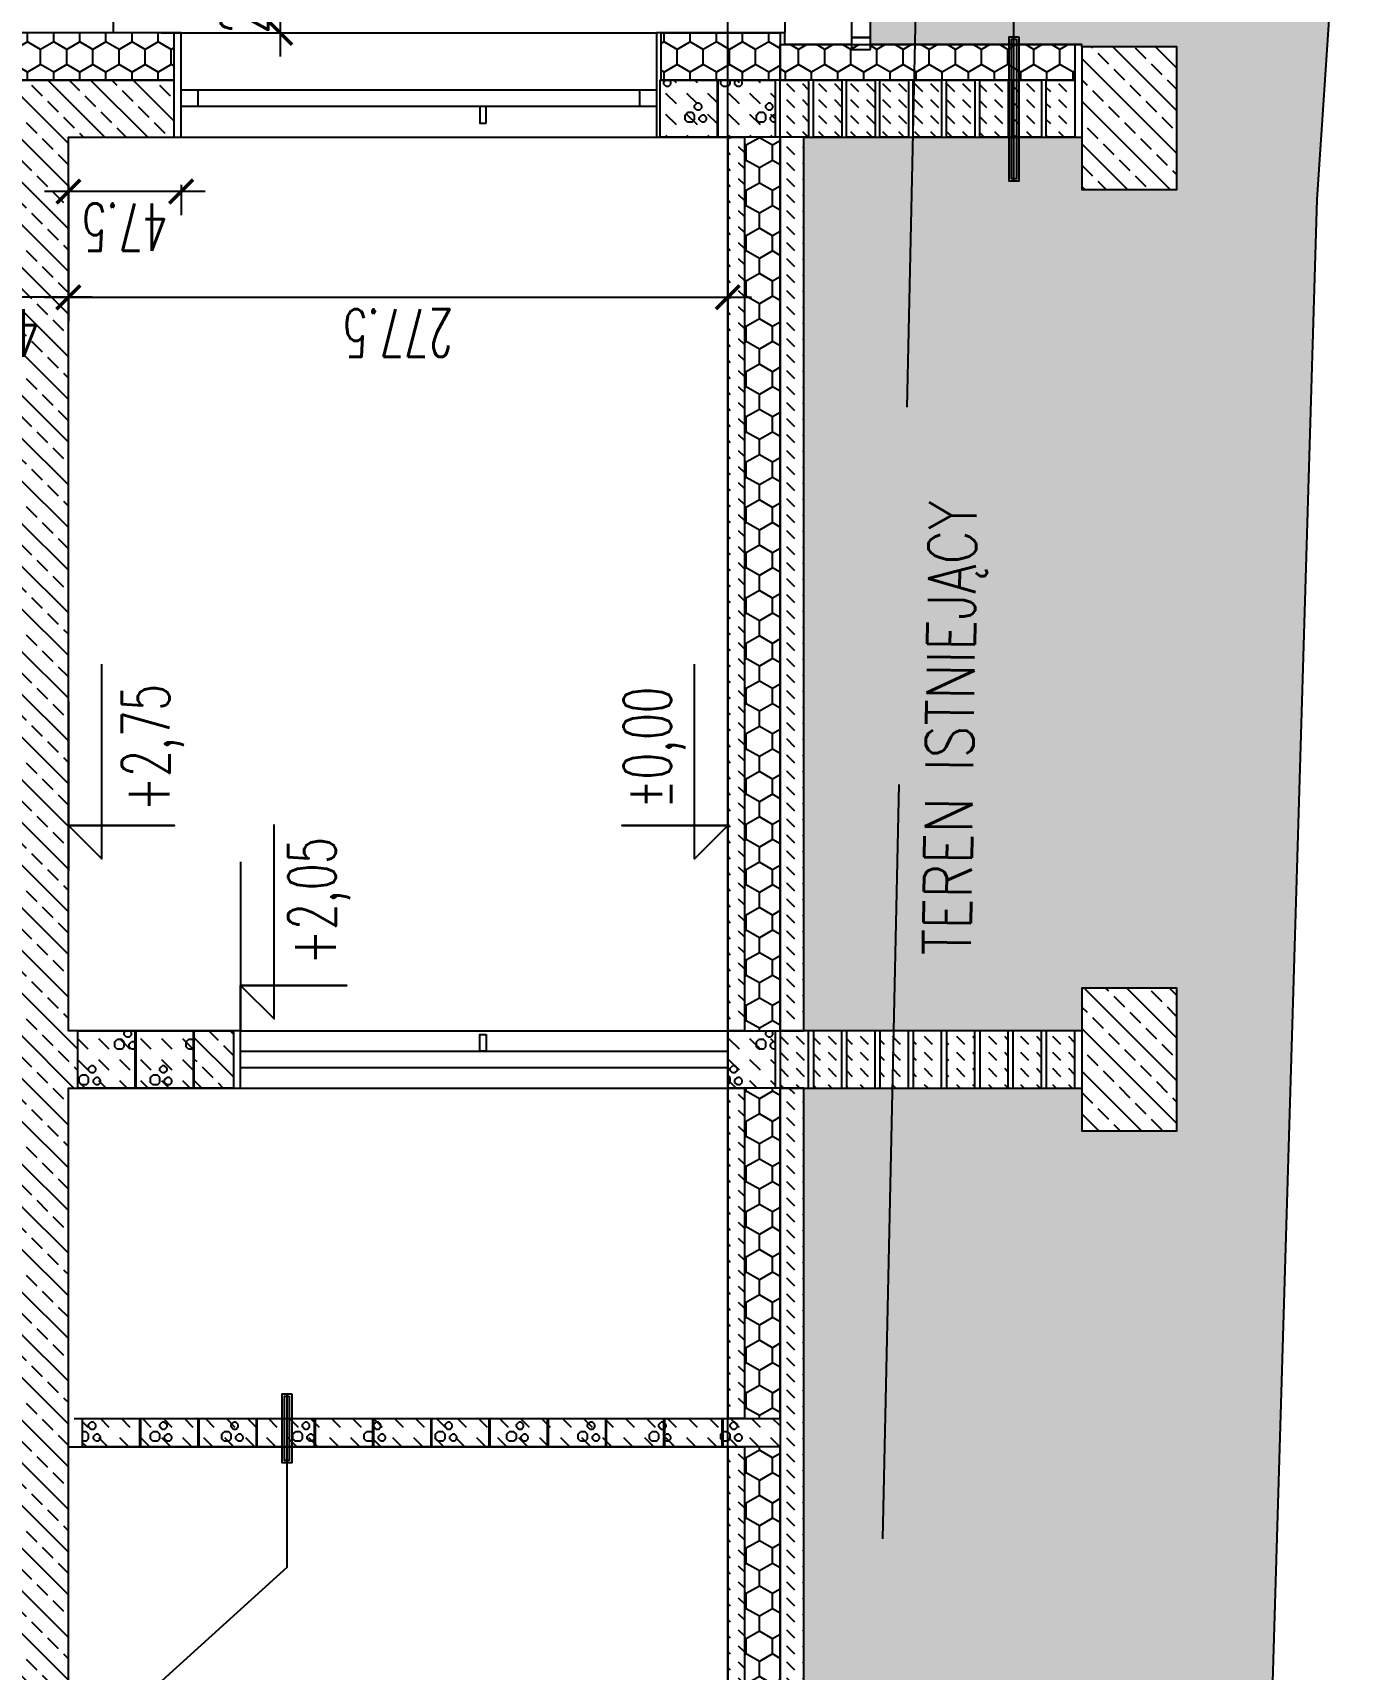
# Model space of a CAD drawing. Header units: millimetres. Extents: x -24587 to 37983, y -70862 to 338.
# Drawn here: x 13142 to 13693, y -60576 to -59887 of the extents above; entities that cross this region are included whole.
import ezdxf
from ezdxf.enums import TextEntityAlignment as Align

# ---------------------------------------------------------------- set-up
doc = ezdxf.new("R2010")
doc.units = ezdxf.units.MM
doc.header["$LTSCALE"] = 50
doc.linetypes.add('DASHED2', pattern=[9.525, 6.35, -3.175])
doc.layers.get('Defpoints').update_dxf_attribs({"color": 251})
doc.layers.add('__NIEDRUK__', color=54, linetype='Continuous', plot=False)
for name, color, linetype in [('A-DRZWI_OKNA', 13, 'Continuous'), ('K-CIENKIE', 8, 'Continuous'), ('K-HATCH', 8, 'Continuous'), ('K-HATCH243', 243, 'Continuous'), ('K-LINIA', 254, 'Continuous'), ('K-SCIANY', 2, 'Continuous'), ('K-TEXT 2.4mm', 71, 'Continuous'), ('K-TEXT 2mm', 254, 'Continuous'), ('K-WYMIARY', 1, 'Continuous')]:
    doc.layers.add(name, color=color, linetype=linetype)
doc.styles.add('text 2mm', font='romans.shx', dxfattribs={"width": 0.65})
doc.styles.add('WYM1', font='romanszb.shx', dxfattribs={"width": 0.6})
doc.dimstyles.new('CM100', dxfattribs={"dimscale": 5, "dimtxt": 2, "dimasz": 1, "dimexe": 1, "dimexo": 2, "dimgap": 0.5, "dimtad": 1, "dimrnd": 0.5, "dimdsep": 46, "dimtxsty": 'WYM1', "dimblk": 'OBLIQUE', "dimcen": 0, "dimdle": 1, "dimclrd": 253, "dimclre": 251, "dimclrt": 30, "dimadec": 0, "dimazin": 0, "dimtfac": 1, "dimtix": 1, "dimtmove": 0, "dimatfit": 0, "dimfxl": 1, "dimtfillclr": 256, "dimtolj": 1, "dimarcsym": 0})
pattern_1 = [(135, (315.0566, -7e-12), (-6.7351921, -3e-15), [4.7625, -4.7625])]
pattern_2 = [(90, (-4e-14, 1), (-30, 30), [1, -29]), (90, (-3, 1), (-30, 30), [1, -29]), (90, (-2, 6), (-30, 30), [1, -29]), (90, (-5, 6), (-30, 30), [1, -29]), (90, (-15, 16), (-30, 30), [1, -29]), (90, (-18, 16), (-30, 30), [1, -29]), (90, (-17, 21), (-30, 30), [1, -29]), (90, (-20, 21), (-30, 30), [1, -29]), (90, (-5, 1), (-30, 30), [2, -28]), (90, (-9, 1), (-30, 30), [2, -28]), (90, (-20, 16), (-30, 30), [2, -28]), (90, (-24, 16), (-30, 30), [2, -28]), (180, (-1, -4e-14), (-30, -30), [1, -29]), (180, (-1, 3), (-30, -30), [1, -29]), (180, (-3, 5), (-30, -30), [1, -29]), (180, (-3, 8), (-30, -30), [1, -29]), (180, (-16, 15), (-30, -30), [1, -29]), (180, (-16, 18), (-30, -30), [1, -29]), (180, (-18, 20), (-30, -30), [1, -29]), (180, (-18, 23), (-30, -30), [1, -29]), (180, (-6, -3e-13), (-30, -30), [2, -28]), (180, (-6, 4), (-30, -30), [2, -28]), (180, (-21, 15), (-30, -30), [2, -28]), (180, (-21, 19), (-30, -30), [2, -28]), (135, (-2, -8e-14), (-45, 15), [1.414214, -41.012193]), (135, (-8e-14, 2), (-45, 15), [1.414214, -41.012193]), (135, (-4, 5), (-45, 15), [1.414214, -41.012193]), (135, (-2, 7), (-45, 15), [1.414214, -41.012193]), (135, (-17, 15), (-45, 15), [1.414214, -41.012193]), (135, (-15, 17), (-45, 15), [1.414214, -41.012193]), (135, (-19, 20), (-45, 15), [1.414214, -41.012193]), (135, (-17, 22), (-45, 15), [1.414214, -41.012193]), (135, (-8, -3e-13), (-45, 15), [1.414214, -41.012193]), (135, (-5, 3), (-45, 15), [1.414214, -41.012193]), (135, (-23, 15), (-45, 15), [1.414214, -41.012193]), (135, (-20, 18), (-45, 15), [1.414214, -41.012193]), (45, (-1, -4e-14), (-3e-12, 60), [1.414214, -19.79899]), (45, (-3, 2), (-3e-12, 60), [1.414214, -19.79899]), (45, (-3, 5), (-3e-12, 60), [1.414214, -19.79899]), (45, (-5, 7), (-3e-12, 60), [1.414214, -19.79899]), (45, (-16, 15), (-3e-12, 60), [1.414214, -19.79899]), (45, (-18, 17), (-3e-12, 60), [1.414214, -19.79899]), (45, (-18, 20), (-3e-12, 60), [1.414214, -19.79899]), (45, (-20, 22), (-3e-12, 60), [1.414214, -19.79899]), (45, (-6, -3e-13), (-3e-12, 60), [1.414214, -19.79899]), (45, (-9, 3), (-3e-12, 60), [1.414214, -19.79899]), (45, (-21, 15), (-3e-12, 60), [1.414214, -19.79899]), (45, (-24, 18), (-3e-12, 60), [1.414214, -19.79899]), (135, (-5, 10), (-8.83883476, -4e-13), [6.25, -6.25])]

# ---------------------------------------------------------------- blocks, each defined once
blk = doc.blocks.new('_ArchTick')
at = {"color": 0, "linetype": 'ByBlock', "const_width": 0.15}
blk.add_lwpolyline([(-0.5, -0.5), (0.5, 0.5)], dxfattribs=at)
blk = doc.blocks.new('*D136')
at = {"layer": 'Defpoints', "color": 0, "transparency": 16777216}
for p in [(13156.51, -59931.35), (13434.01, -59931.35), (13434.01, -59998.67)]:
    blk.add_point(p, dxfattribs=at)
at = {"layer": 'K-WYMIARY', "color": 251, "lineweight": -2, "transparency": 16777216}
for p, q in [((13156.51, -59951.35), (13156.51, -60008.67)), ((13434.01, -59951.35), (13434.01, -60008.67))]:
    blk.add_line(p, q, dxfattribs=at)
at = {"layer": 'K-WYMIARY', "color": 253, "lineweight": -2, "transparency": 16777216}
blk.add_line((13146.51, -59998.67), (13444.01, -59998.67), dxfattribs=at)
at = {"layer": 'K-WYMIARY', "color": 253, "lineweight": -2, "transparency": 16777216, "xscale": 10, "yscale": 10, "zscale": 10, "rotation": 180}
blk.add_blockref('_ArchTick', (13156.51, -59998.67), dxfattribs=at)
at = {"layer": 'K-WYMIARY', "color": 253, "lineweight": -2, "transparency": 16777216, "xscale": 10, "yscale": 10, "zscale": 10}
blk.add_blockref('_ArchTick', (13434.01, -59998.67), dxfattribs=at)
at = {"layer": 'K-WYMIARY', "color": 30, "transparency": 16777216, "insert": (13295.26, -60013.67), "char_height": 20, "attachment_point": 5, "rotation": 180, "style": 'WYM1'}
blk.add_mtext('\\A1;277.5', dxfattribs=at)
blk = doc.blocks.new('*D137')
at = {"layer": 'Defpoints', "color": 0, "transparency": 16777216}
for p in [(13111.51, -59931.35), (13156.51, -59931.35), (13111.51, -59998.67)]:
    blk.add_point(p, dxfattribs=at)
at = {"layer": 'K-WYMIARY', "color": 251, "lineweight": -2, "transparency": 16777216}
for p, q in [((13111.51, -59951.35), (13111.51, -60008.67)), ((13156.51, -59951.35), (13156.51, -60008.67))]:
    blk.add_line(p, q, dxfattribs=at)
at = {"layer": 'K-WYMIARY', "color": 253, "lineweight": -2, "transparency": 16777216}
blk.add_line((13166.51, -59998.67), (13101.51, -59998.67), dxfattribs=at)
at = {"layer": 'K-WYMIARY', "color": 253, "lineweight": -2, "transparency": 16777216, "xscale": 10, "yscale": 10, "zscale": 10, "rotation": 180}
blk.add_blockref('_ArchTick', (13111.51, -59998.67), dxfattribs=at)
at = {"layer": 'K-WYMIARY', "color": 253, "lineweight": -2, "transparency": 16777216, "xscale": 10, "yscale": 10, "zscale": 10}
blk.add_blockref('_ArchTick', (13156.51, -59998.67), dxfattribs=at)
at = {"layer": 'K-WYMIARY', "color": 30, "transparency": 16777216, "insert": (13134.01, -60013.67), "char_height": 20, "attachment_point": 5, "rotation": 180, "style": 'WYM1'}
blk.add_mtext('\\A1;45', dxfattribs=at)
blk = doc.blocks.new('*D144')
at = {"layer": 'Defpoints', "color": 0, "transparency": 16777216}
for p in [(12745.79, -60392.35), (13486.01, -60959.35), (12745.79, -61387.52)]:
    blk.add_point(p, dxfattribs=at)
at = {"layer": 'K-WYMIARY', "color": 251, "lineweight": -2, "transparency": 16777216}
for p, q in [((12745.79, -60412.35), (12745.79, -61397.52)), ((13486.01, -60979.35), (13486.01, -61397.52))]:
    blk.add_line(p, q, dxfattribs=at)
at = {"layer": 'K-WYMIARY', "color": 253, "lineweight": -2, "transparency": 16777216}
blk.add_line((13496.01, -61387.52), (12735.79, -61387.52), dxfattribs=at)
at = {"layer": 'K-WYMIARY', "color": 253, "lineweight": -2, "transparency": 16777216, "xscale": 10, "yscale": 10, "zscale": 10, "rotation": 180.0000000000002}
blk.add_blockref('_ArchTick', (12745.79, -61387.52), dxfattribs=at)
at = {"layer": 'K-WYMIARY', "color": 253, "lineweight": -2, "transparency": 16777216, "xscale": 10, "yscale": 10, "zscale": 10}
blk.add_blockref('_ArchTick', (13486.01, -61387.52), dxfattribs=at)
at = {"layer": 'K-WYMIARY', "color": 30, "transparency": 16777216, "insert": (13115.9, -61402.52), "char_height": 20, "attachment_point": 5, "rotation": 180, "style": 'WYM1'}
blk.add_mtext('\\A1;740', dxfattribs=at)
blk = doc.blocks.new('*D159')
at = {"layer": 'Defpoints', "color": 0, "transparency": 16777216}
for p in [(13175.51, -59867.35), (13175.51, -59887.35), (13245.65, -59887.35)]:
    blk.add_point(p, dxfattribs=at)
at = {"layer": 'K-WYMIARY', "color": 253, "lineweight": -2, "transparency": 16777216}
for p, q in [((13245.65, -59867.35), (13245.65, -59857.35)), ((13245.65, -59867.35), (13245.65, -59887.35)), ((13245.65, -59887.35), (13245.65, -59897.35))]:
    blk.add_line(p, q, dxfattribs=at)
at = {"layer": 'K-WYMIARY', "color": 251, "lineweight": -2, "transparency": 16777216}
for p, q in [((13195.51, -59867.35), (13255.65, -59867.35)), ((13195.51, -59887.35), (13255.65, -59887.35))]:
    blk.add_line(p, q, dxfattribs=at)
at = {"layer": 'K-WYMIARY', "color": 253, "lineweight": -2, "transparency": 16777216, "xscale": 10, "yscale": 10, "zscale": 10}
for p, rotation in [((13245.65, -59867.35), 270.0000000000001), ((13245.65, -59887.35), 90.0000000000001)]:
    blk.add_blockref('_ArchTick', p, dxfattribs=dict(at, rotation=rotation))
at = {"layer": 'K-WYMIARY', "color": 30, "transparency": 16777216, "insert": (13230.65, -59877.35), "char_height": 20, "attachment_point": 5, "rotation": 90, "style": 'WYM1'}
blk.add_mtext('\\A1;20', dxfattribs=at)
blk = doc.blocks.new('*D181')
at = {"layer": 'Defpoints', "color": 0, "transparency": 16777216}
for p in [(13156.51, -59931.35), (13204.01, -59931.35), (13156.51, -59954.15)]:
    blk.add_point(p, dxfattribs=at)
at = {"layer": 'K-WYMIARY', "color": 251, "lineweight": -2, "transparency": 16777216}
for p, q in [((13156.51, -59951.35), (13156.51, -59964.15)), ((13204.01, -59951.35), (13204.01, -59964.15))]:
    blk.add_line(p, q, dxfattribs=at)
at = {"layer": 'K-WYMIARY', "color": 253, "lineweight": -2, "transparency": 16777216}
blk.add_line((13214.01, -59954.15), (13146.51, -59954.15), dxfattribs=at)
at = {"layer": 'K-WYMIARY', "color": 253, "lineweight": -2, "transparency": 16777216, "xscale": 10, "yscale": 10, "zscale": 10, "rotation": 180.0000000000001}
blk.add_blockref('_ArchTick', (13156.51, -59954.15), dxfattribs=at)
at = {"layer": 'K-WYMIARY', "color": 253, "lineweight": -2, "transparency": 16777216, "xscale": 10, "yscale": 10, "zscale": 10}
blk.add_blockref('_ArchTick', (13204.01, -59954.15), dxfattribs=at)
at = {"layer": 'K-WYMIARY', "color": 30, "transparency": 16777216, "insert": (13180.26, -59969.15), "char_height": 20, "attachment_point": 5, "rotation": 180, "style": 'WYM1'}
blk.add_mtext('\\A1;47.5', dxfattribs=at)
blk = doc.blocks.new('*D183')
at = {"layer": 'Defpoints', "color": 0, "transparency": 16777216}
for p in [(13458.01, -59819.6), (13458.01, -59867.35), (13434.01, -59931.35)]:
    blk.add_point(p, dxfattribs=at)
at = {"layer": 'K-WYMIARY', "color": 251, "lineweight": -2, "transparency": 16777216}
for p, q in [((13434.01, -59911.35), (13434.01, -59809.6)), ((13458.01, -59847.35), (13458.01, -59809.6))]:
    blk.add_line(p, q, dxfattribs=at)
at = {"layer": 'K-WYMIARY', "color": 253, "lineweight": -2, "transparency": 16777216}
for p, q in [((13434.01, -59819.6), (13424.01, -59819.6)), ((13434.01, -59819.6), (13458.01, -59819.6)), ((13458.01, -59819.6), (13468.01, -59819.6))]:
    blk.add_line(p, q, dxfattribs=at)
at = {"layer": 'K-WYMIARY', "color": 253, "lineweight": -2, "transparency": 16777216, "xscale": 10, "yscale": 10, "zscale": 10}
blk.add_blockref('_ArchTick', (13434.01, -59819.6), dxfattribs=at)
at = {"layer": 'K-WYMIARY', "color": 253, "lineweight": -2, "transparency": 16777216, "xscale": 10, "yscale": 10, "zscale": 10, "rotation": 180.0000000000001}
blk.add_blockref('_ArchTick', (13458.01, -59819.6), dxfattribs=at)
at = {"layer": 'K-WYMIARY', "color": 30, "transparency": 16777216, "insert": (13446.01, -59834.6), "char_height": 20, "attachment_point": 5, "rotation": 180, "style": 'WYM1'}
blk.add_mtext('\\A1;24', dxfattribs=at)

msp = doc.modelspace()

# ---------------------------------------------------------------- hatches: boundary and pattern name
at = {"layer": 'K-HATCH'}
h = msp.add_hatch(dxfattribs=at)
h.set_pattern_fill('HONEY', color=256, scale=2)
h.set_pattern_definition([(90, (315.0566, 2), (-5.4992613, 9.525), [6.35, -12.7]), (210, (315.0566, 2), (-5.49926133, -9.525), [6.35, -12.7]), (150, (315.0566, 2), (-10.9985226, 2e-08), [-12.7, 6.35])])
h.paths.add_polyline_path([(13065.639, -59887.349), (13065.639, -59907.349), (13201.009, -59907.349), (13201.009, -59887.349)])
h = msp.add_hatch(dxfattribs=at)
h.set_pattern_fill('HONEY', color=256, scale=2)
h.set_pattern_definition([(90, (-1000.857, 2), (-5.4992613, 9.525), [6.35, -12.7]), (210, (-1000.857, 2), (-5.49926133, -9.525), [6.35, -12.7]), (150, (-1000.857, 2), (-10.9985226, 2e-08), [-12.7, 6.35])])
h.paths.add_polyline_path([(13406.009, -59907.349), (13406.009, -59887.349), (13456.009, -59887.349), (13456.009, -59907.349)])
h = msp.add_hatch(dxfattribs=at)
h.set_pattern_fill('HONEY', color=256, scale=2)
h.set_pattern_definition([(90, (315.0566, 2), (-5.4992613, 9.525), [6.35, -12.7]), (210, (315.0566, 2), (-5.49926133, -9.525), [6.35, -12.7]), (150, (315.0566, 2), (-10.9985226, 2e-08), [-12.7, 6.35])])
h.paths.add_polyline_path([(13458.009, -59892.349), (13456.009, -59892.349), (13456.009, -59907.349), (13580.009, -59907.349), (13580.009, -59892.349)])
h = msp.add_hatch(dxfattribs=at)
h.set_pattern_fill('ANSI33', color=256, scale=2, angle=360, style=0)
h.set_pattern_definition([(135, (-1000.857, -7e-12), (-8.980256, -8.980256), []), (135, (-1000.857, 8.98), (-8.980256, -8.980256), [6.35, -3.175])])
h.paths.add_polyline_path([(13623.009, -59953.349), (13623.009, -59893.349), (13583.009, -59893.349), (13583.009, -59953.349)])
h = msp.add_hatch(dxfattribs=at)
h.set_pattern_fill('ANSI33', color=256, scale=2, angle=360, style=0)
h.set_pattern_definition([(135, (315.057, -7e-12), (-8.980256, -8.980256), []), (135, (315.057, 8.98), (-8.980256, -8.980256), [6.35, -3.175])])
h.paths.add_polyline_path([(13136.509, -60877.349), (13156.509, -60877.349), (13156.509, -60807.349), (13160.509, -60807.349), (13160.509, -60783.349), (13156.509, -60783.349), (13156.509, -60331.349), (13160.509, -60331.349), (13160.509, -60307.349), (13156.509, -60307.349), (13156.509, -59931.349), (13201.009, -59931.349), (13201.009, -59907.349), (13136.509, -59907.349)])
h = msp.add_hatch(dxfattribs=at)
h.set_pattern_fill('GAZOBET', color=256, angle=90, style=0, pattern_type=2)
h.set_pattern_definition(pattern_2)
h.paths.add_polyline_path([(13454.009, -59907.349), (13454.009, -59931.349), (13430.009, -59931.349), (13430.009, -59907.349)])
h.paths.add_polyline_path([(13429.509, -59907.349), (13429.509, -59931.349), (13405.509, -59931.349), (13405.509, -59907.349)])
h = msp.add_hatch(dxfattribs=at)
h.set_pattern_fill('DASH', color=256, scale=1.5, angle=45)
h.set_pattern_definition([(135, (315.0566, 4), (-6.7351921, -3e-15), [4.7625, -4.7625])])
h.paths.add_polyline_path([(13456.009, -59907.349), (13456.009, -59931.349), (13468.009, -59931.349), (13468.009, -59907.349)])
h.paths.add_polyline_path([(13470.009, -59907.349), (13470.009, -59931.349), (13482.009, -59931.349), (13482.009, -59907.349)])
h.paths.add_polyline_path([(13484.009, -59907.349), (13484.009, -59931.349), (13496.009, -59931.349), (13496.009, -59907.349)])
h.paths.add_polyline_path([(13498.009, -59907.349), (13498.009, -59931.349), (13510.009, -59931.349), (13510.009, -59907.349)])
h.paths.add_polyline_path([(13512.009, -59907.349), (13512.009, -59931.349), (13524.009, -59931.349), (13524.009, -59907.349)])
h.paths.add_polyline_path([(13526.009, -59907.349), (13526.009, -59931.349), (13538.009, -59931.349), (13538.009, -59907.349)])
h.paths.add_polyline_path([(13540.009, -59907.349), (13540.009, -59931.349), (13552.009, -59931.349), (13552.009, -59907.349)])
h.paths.add_polyline_path([(13554.009, -59907.349), (13554.009, -59931.349), (13566.009, -59931.349), (13566.009, -59907.349)])
h.paths.add_polyline_path([(13568.009, -59907.349), (13568.009, -59931.349), (13580.009, -59931.349), (13580.009, -59907.349)])
h = msp.add_hatch(dxfattribs=at)
h.set_pattern_fill('DASH', color=256, scale=1.5, angle=45)
h.set_pattern_definition([(135, (315.0566, 475.9976), (-6.7351921, -3e-15), [4.7625, -4.7625])])
h.paths.add_polyline_path([(13434.009, -59931.349), (13434.009, -60303.351), (13441.009, -60303.351), (13441.009, -59931.349)])
h = msp.add_hatch(dxfattribs=at)
h.set_pattern_fill('HONEY', color=256, scale=2)
h.set_pattern_definition([(90, (315.0566, 475.9976), (-5.4992613, 9.525), [6.35, -12.7]), (210, (315.0566, 475.9976), (-5.49926133, -9.525), [6.35, -12.7]), (150, (315.0566, 475.9976), (-10.9985226, 2e-08), [-12.7, 6.35])])
h.paths.add_polyline_path([(13456.009, -59931.349), (13441.009, -59931.349), (13441.009, -60307.351), (13456.009, -60307.351)])
h = msp.add_hatch(dxfattribs=at)
h.set_pattern_fill('DASH', color=256, scale=1.5, angle=45)
h.set_pattern_definition([(135, (315.0566, 476), (-6.7351921, -3e-15), [4.7625, -4.7625])])
h.paths.add_polyline_path([(13466.009, -59935.349), (13456.009, -59935.349), (13456.009, -60303.349), (13466.009, -60303.349)])
h = msp.add_hatch(dxfattribs=at)
h.set_pattern_fill('ANSI33', color=256, scale=2, angle=360, style=0)
h.set_pattern_definition([(135, (-1000.857, 472), (-8.980256, -8.980256), []), (135, (-1000.857, 480.98), (-8.980256, -8.980256), [6.35, -3.175])])
h.paths.add_polyline_path([(13623.009, -60349.349), (13623.009, -60289.349), (13583.009, -60289.349), (13583.009, -60349.349)])
h = msp.add_hatch(dxfattribs=at)
h.set_pattern_fill('GAZOBET', color=256, angle=90, style=0, pattern_type=2)
h.set_pattern_definition(pattern_2)
h.paths.add_polyline_path([(13185.009, -60307.349), (13185.009, -60331.349), (13209.009, -60331.349), (13209.009, -60307.349)])
h.paths.add_polyline_path([(13160.509, -60331.349), (13184.509, -60331.349), (13184.509, -60307.349), (13160.509, -60307.349)])
h = msp.add_hatch(dxfattribs=at)
h.set_pattern_fill('ANSI33', color=256, scale=2, angle=360, style=0)
h.set_pattern_definition([(135, (315.057, -7e-12), (-8.980256, -8.980256), []), (135, (315.057, 8.98), (-8.980256, -8.980256), [6.35, -3.175])])
h.paths.add_polyline_path([(13226.009, -60307.349), (13209.509, -60307.349), (13209.509, -60331.349), (13226.009, -60331.349)])
h = msp.add_hatch(dxfattribs=at)
h.set_pattern_fill('GAZOBET', color=256, angle=90, style=0, pattern_type=2)
h.set_pattern_definition(pattern_2)
h.paths.add_polyline_path([(13434.009, -60307.351), (13434.009, -60331.349), (13441.009, -60331.349), (13454.009, -60331.349), (13454.009, -60307.349)])
h = msp.add_hatch(dxfattribs=at)
h.set_pattern_fill('DASH', color=256, scale=1.5, angle=45)
h.set_pattern_definition([(135, (-1000.857, 472), (-6.7351921, -1e-14), [4.7625, -4.7625])])
h.paths.add_polyline_path([(13496.009, -60307.349), (13484.009, -60307.349), (13484.009, -60331.349), (13496.009, -60331.349)])
h.paths.add_polyline_path([(13482.009, -60307.349), (13470.009, -60307.349), (13470.009, -60331.349), (13482.009, -60331.349)])
h.paths.add_polyline_path([(13468.009, -60307.349), (13456.009, -60307.349), (13456.009, -60331.349), (13468.009, -60331.349)])
h.paths.add_polyline_path([(13580.009, -60307.349), (13568.009, -60307.349), (13568.009, -60331.349), (13580.009, -60331.349)])
h.paths.add_polyline_path([(13566.009, -60307.349), (13554.009, -60307.349), (13554.009, -60331.349), (13566.009, -60331.349)])
h.paths.add_polyline_path([(13552.009, -60307.349), (13540.009, -60307.349), (13540.009, -60331.349), (13552.009, -60331.349)])
h.paths.add_polyline_path([(13538.009, -60307.349), (13526.009, -60307.349), (13526.009, -60331.349), (13538.009, -60331.349)])
h.paths.add_polyline_path([(13524.009, -60307.349), (13512.009, -60307.349), (13512.009, -60331.349), (13524.009, -60331.349)])
h.paths.add_polyline_path([(13510.009, -60307.349), (13498.009, -60307.349), (13498.009, -60331.349), (13510.009, -60331.349)])
h = msp.add_hatch(dxfattribs=at)
h.set_pattern_fill('DASH', color=256, scale=1.5, angle=45)
h.set_pattern_definition([(135, (315.0566, 313), (-6.7351921, -3e-15), [4.7625, -4.7625])])
h.paths.add_polyline_path([(13434.028, -60331.351), (13434.009, -60466.349), (13441.009, -60466.349), (13441.028, -60331.351)])
h = msp.add_hatch(dxfattribs=at)
h.set_pattern_fill('HONEY', color=256, scale=2)
h.set_pattern_definition([(90, (315.0566, 313), (-5.4992613, 9.525), [6.35, -12.7]), (210, (315.0566, 313), (-5.49926133, -9.525), [6.35, -12.7]), (150, (315.0566, 313), (-10.9985226, 2e-08), [-12.7, 6.35])])
h.paths.add_polyline_path([(13456.009, -60331.35), (13441.009, -60331.35), (13441.009, -60470.349), (13456.009, -60470.349)])
h = msp.add_hatch(dxfattribs=at)
h.set_pattern_fill('DASH', color=256, scale=1.5, angle=45)
h.set_pattern_definition(pattern_1)
h.paths.add_polyline_path([(13466.009, -60331.349), (13456.009, -60331.349), (13456.009, -60779.349), (13466.009, -60779.349)])
h = msp.add_hatch(dxfattribs=at)
h.set_pattern_fill('GAZOBET', color=256, angle=90, style=0, pattern_type=2)
h.set_pattern_definition(pattern_2)
h.paths.add_polyline_path([(13186.509, -60470.349), (13186.509, -60482.349), (13162.509, -60482.349), (13162.509, -60470.349)])
h.paths.add_polyline_path([(13211.009, -60470.349), (13211.009, -60482.349), (13187.009, -60482.349), (13187.009, -60470.349)])
h.paths.add_polyline_path([(13235.509, -60470.349), (13235.509, -60482.349), (13211.509, -60482.349), (13211.509, -60470.349)])
h.paths.add_polyline_path([(13260.009, -60470.349), (13260.009, -60482.349), (13236.009, -60482.349), (13236.009, -60470.349)])
h.paths.add_polyline_path([(13284.509, -60470.349), (13284.509, -60482.349), (13260.509, -60482.349), (13260.509, -60470.349)])
h.paths.add_polyline_path([(13309.009, -60470.349), (13309.009, -60482.349), (13285.009, -60482.349), (13285.009, -60470.349)])
h.paths.add_polyline_path([(13333.509, -60470.349), (13333.509, -60482.349), (13309.509, -60482.349), (13309.509, -60470.349)])
h.paths.add_polyline_path([(13358.009, -60470.349), (13358.009, -60482.349), (13334.009, -60482.349), (13334.009, -60470.349)])
h.paths.add_polyline_path([(13382.509, -60470.349), (13382.509, -60482.349), (13358.509, -60482.349), (13358.509, -60470.349)])
h.paths.add_polyline_path([(13407.009, -60470.349), (13407.009, -60482.349), (13383.009, -60482.349), (13383.009, -60470.349)])
h.paths.add_polyline_path([(13431.509, -60470.349), (13431.509, -60482.349), (13407.509, -60482.349), (13407.509, -60470.349)])
h.paths.add_polyline_path([(13456.009, -60470.349), (13456.009, -60482.349), (13432.009, -60482.349), (13432.009, -60470.349)])
h = msp.add_hatch(dxfattribs=at)
h.set_pattern_fill('DASH', color=256, scale=1.5, angle=45)
h.set_pattern_definition(pattern_1)
h.paths.add_polyline_path([(13434.009, -60482.349), (13434.009, -60779.349), (13441.009, -60779.349), (13441.009, -60482.349)])
h = msp.add_hatch(dxfattribs=at)
h.set_pattern_fill('HONEY', color=256, scale=2)
h.set_pattern_definition([(90, (315.0566, -7e-12), (-5.4992613, 9.525), [6.35, -12.7]), (210, (315.0566, -7e-12), (-5.49926133, -9.525), [6.35, -12.7]), (150, (315.0566, -7e-12), (-10.9985226, 2e-08), [-12.7, 6.35])])
h.paths.add_polyline_path([(13456.009, -60482.349), (13441.009, -60482.349), (13441.009, -60783.349), (13456.009, -60783.349)])
at = {"layer": 'K-HATCH243'}
h = msp.add_hatch(dxfattribs=at)
h.set_pattern_fill('AR-CONC', color=256, scale=0.12, angle=180)
h.set_pattern_definition([(320, (-1161.174, 2e-11), (-1.9126903, -21.8621603), [2.286, -25.146]), (265, (-1161.174, 2e-11), (22.9268214, 4.2292106), [1.8288, -20.11687]), (10.451445, (-1161.334, -1.822), (21.01413, -17.63295), [1.942801, -21.370829]), (316.1842, (-1155.078, 2e-11), (-5.045079, -32.529485), [3.429, -37.719]), (6.63556, (-1155.5, -2.71), (29.691135, -28.488496), [2.914203, -32.056273]), (261.18415, (-1155.078, 2e-11), (29.691135, -28.488496), [2.743196, -30.175168]), (291, (-1156.602, -3.048), (-12.271824, -18.193727), [2.286, -25.146]), (236, (-1156.602, -3.048), (22.102556, -7.4162434), [1.8288, -20.1168]), (341.451445, (-1157.625, -4.564), (9.830732, -25.60997), [1.942801, -21.3707925]), (307.5, (-1161.174, 2e-11), (10.1466047, -0.3706324), [0, -19.87296, 0, -20.4216, 0, -20.193]), (277.5, (-1161.174, 2e-11), (12.021669, -8.0183595), [0, -11.64336, 0, -19.41576, 0, -7.6962]), (237.5, (-1161.174, 6.797), (-0.6874493, -16.2708714), [0, -7.62, 0, -23.7744, 0, -31.5468]), (227.5, (-1161.174, 9.845), (3.051179, -17.7755018), [0, -9.906, 0, -15.78864, 0, -22.4028])])
h.paths.add_polyline_path([(13623.009, -60349.349), (13583.009, -60349.349), (13583.009, -60331.349), (13466.009, -60331.349), (13466.009, -60783.349), (13583.009, -60783.349), (13583.009, -60761.349), (13623.009, -60761.349), (13623.009, -60821.349), (13583.009, -60821.349), (13583.009, -60822.424), (13486.009, -60822.273), (13486.009, -61000.433), (13486.071, -61156.348), (13522.166, -61113.688), (13592.408, -61043.446), (13656.457, -60806.529), (13681.85, -59957.558), (13693.014, -59791.614), (13660.32, -59718.215), (13584.567, -59679.122), (13517.521, -59685.621), (13516.169, -59727.461), (13486.009, -59787.349), (13520.009, -59787.349), (13520.009, -59797.349), (13494.009, -59797.349), (13494.009, -59892.349), (13583.009, -59892.349), (13583.009, -59893.349), (13623.009, -59893.349), (13623.009, -59953.349), (13583.009, -59953.349), (13583.009, -59931.349), (13466.009, -59931.349), (13466.009, -60307.349), (13583.009, -60307.349), (13583.009, -60289.349), (13623.009, -60289.349)])

# ---------------------------------------------------------------- linework, layer by layer
at = {"layer": '__NIEDRUK__'}
msp.add_line((13434.009, -63820.386), (13434.009, -58360.659), dxfattribs=at)
for points in [[(13693.014, -59791.614), (13681.85, -59957.558), (13656.457, -60806.529)], [(13466.009, -60783.349), (13466.009, -60331.349), (13583.009, -60331.349), (13583.009, -60349.349), (13623.009, -60349.349), (13623.009, -60289.349), (13583.009, -60289.349), (13583.009, -60307.349), (13466.009, -60307.349), (13466.009, -59931.349), (13583.009, -59931.349), (13583.009, -59953.349), (13623.009, -59953.349), (13623.009, -59893.349), (13583.009, -59893.349), (13583.009, -59892.349), (13494.009, -59892.349), (13494.009, -59797.349)]]:
    msp.add_lwpolyline(points, dxfattribs=at)
at = {"layer": 'A-DRZWI_OKNA'}
for points in [[(13404.009, -59911.353), (13404.009, -59918.353), (13204.009, -59918.351), (13204.009, -59911.351)], [(13204.009, -59918.351), (13204.009, -59911.351), (13211.009, -59911.351), (13211.009, -59918.351)], [(13397.009, -59918.353), (13397.009, -59911.353), (13404.009, -59911.353), (13404.009, -59918.353)], [(13332.329, -59925.353), (13332.329, -59918.353), (13329.627, -59918.353), (13329.627, -59925.353)], [(13332.329, -60308.847), (13332.329, -60315.847), (13329.627, -60315.847), (13329.627, -60308.847)], [(13434.009, -60315.851), (13434.009, -60322.851), (13229.009, -60322.849), (13229.009, -60315.849)]]:
    msp.add_lwpolyline(points, close=True, dxfattribs=at)
at = {"layer": 'K-CIENKIE'}
msp.add_lwpolyline([(13406.009, -59907.349), (13406.009, -59887.349), (13456.009, -59887.349), (13456.009, -59907.349)], close=True, dxfattribs=at)
at = {"layer": 'K-HATCH'}
for points in [[(13494.009, -59889.349), (13494.009, -59879.349), (13486.009, -59879.349), (13486.009, -59889.349)], [(13201.009, -59907.349), (13201.009, -59887.349), (13065.639, -59887.349), (13065.639, -59907.349)], [(13494.009, -59894.349), (13494.009, -59889.349), (13486.009, -59889.349), (13486.009, -59894.349)], [(13456.009, -59907.349), (13456.009, -59892.349), (13580.009, -59892.349), (13580.009, -59907.349)], [(13623.009, -59953.349), (13623.009, -59893.349), (13583.009, -59893.349), (13583.009, -59953.349)], [(13156.509, -59931.349), (13201.009, -59931.349), (13201.009, -59907.349), (13136.509, -59907.349), (13136.509, -60877.349), (13156.509, -60877.349), (13156.509, -60807.349), (13160.509, -60807.349), (13160.509, -60783.349), (13156.509, -60783.349), (13156.509, -60331.349), (13160.509, -60331.349), (13160.509, -60307.349), (13156.509, -60307.349)], [(13429.509, -59907.349), (13429.509, -59931.349), (13405.509, -59931.349), (13405.509, -59907.349)], [(13454.009, -59907.349), (13454.009, -59931.349), (13430.009, -59931.349), (13430.009, -59907.349)], [(13468.009, -59931.349), (13456.009, -59931.349), (13456.009, -59907.349), (13468.009, -59907.349)], [(13482.009, -59931.349), (13470.009, -59931.349), (13470.009, -59907.349), (13482.009, -59907.349)], [(13496.009, -59931.349), (13484.009, -59931.349), (13484.009, -59907.349), (13496.009, -59907.349)], [(13510.009, -59931.349), (13498.009, -59931.349), (13498.009, -59907.349), (13510.009, -59907.349)], [(13524.009, -59931.349), (13512.009, -59931.349), (13512.009, -59907.349), (13524.009, -59907.349)], [(13538.009, -59931.349), (13526.009, -59931.349), (13526.009, -59907.349), (13538.009, -59907.349)], [(13552.009, -59931.349), (13540.009, -59931.349), (13540.009, -59907.349), (13552.009, -59907.349)], [(13566.009, -59931.349), (13554.009, -59931.349), (13554.009, -59907.349), (13566.009, -59907.349)], [(13580.009, -59931.349), (13568.009, -59931.349), (13568.009, -59907.349), (13580.009, -59907.349)], [(13441.009, -59931.349), (13441.009, -60307.351), (13456.009, -60307.351), (13456.009, -59931.349)], [(13466.009, -59931.349), (13456.009, -59931.349), (13456.009, -60307.349), (13466.009, -60307.349)], [(13623.009, -60349.349), (13623.009, -60289.349), (13583.009, -60289.349), (13583.009, -60349.349)], [(13184.509, -60307.349), (13184.509, -60331.349), (13160.509, -60331.349), (13160.509, -60307.349)], [(13209.009, -60307.349), (13209.009, -60331.349), (13185.009, -60331.349), (13185.009, -60307.349)], [(13226.009, -60307.349), (13226.009, -60331.349), (13209.509, -60331.349), (13209.509, -60307.349)], [(13454.009, -60307.349), (13454.009, -60331.349), (13434.009, -60331.351), (13434.009, -60307.351)], [(13468.009, -60307.349), (13456.009, -60307.349), (13456.009, -60331.349), (13468.009, -60331.349)], [(13482.009, -60307.349), (13470.009, -60307.349), (13470.009, -60331.349), (13482.009, -60331.349)], [(13496.009, -60307.349), (13484.009, -60307.349), (13484.009, -60331.349), (13496.009, -60331.349)], [(13510.009, -60307.349), (13498.009, -60307.349), (13498.009, -60331.349), (13510.009, -60331.349)], [(13524.009, -60307.349), (13512.009, -60307.349), (13512.009, -60331.349), (13524.009, -60331.349)], [(13538.009, -60307.349), (13526.009, -60307.349), (13526.009, -60331.349), (13538.009, -60331.349)], [(13552.009, -60307.349), (13540.009, -60307.349), (13540.009, -60331.349), (13552.009, -60331.349)], [(13566.009, -60307.349), (13554.009, -60307.349), (13554.009, -60331.349), (13566.009, -60331.349)], [(13580.009, -60307.349), (13568.009, -60307.349), (13568.009, -60331.349), (13580.009, -60331.349)], [(13441.009, -60331.35), (13441.009, -60470.349), (13456.009, -60470.349), (13456.009, -60331.35)], [(13466.009, -60331.349), (13456.009, -60331.349), (13456.009, -60783.349), (13466.009, -60783.349)], [(13186.509, -60470.349), (13186.509, -60482.349), (13162.509, -60482.349), (13162.509, -60470.349)], [(13211.009, -60470.349), (13211.009, -60482.349), (13187.009, -60482.349), (13187.009, -60470.349)], [(13235.509, -60470.349), (13235.509, -60482.349), (13211.509, -60482.349), (13211.509, -60470.349)], [(13260.009, -60470.349), (13260.009, -60482.349), (13236.009, -60482.349), (13236.009, -60470.349)], [(13284.509, -60470.349), (13284.509, -60482.349), (13260.509, -60482.349), (13260.509, -60470.349)], [(13309.009, -60470.349), (13309.009, -60482.349), (13285.009, -60482.349), (13285.009, -60470.349)], [(13333.509, -60470.349), (13333.509, -60482.349), (13309.509, -60482.349), (13309.509, -60470.349)], [(13358.009, -60470.349), (13358.009, -60482.349), (13334.009, -60482.349), (13334.009, -60470.349)], [(13382.509, -60470.349), (13382.509, -60482.349), (13358.509, -60482.349), (13358.509, -60470.349)], [(13407.009, -60470.349), (13407.009, -60482.349), (13383.009, -60482.349), (13383.009, -60470.349)], [(13431.509, -60470.349), (13431.509, -60482.349), (13407.509, -60482.349), (13407.509, -60470.349)], [(13456.009, -60470.349), (13456.009, -60482.349), (13432.009, -60482.349), (13432.009, -60470.349)], [(13441.009, -60482.349), (13441.009, -60783.349), (13456.009, -60783.349), (13456.009, -60482.349)]]:
    msp.add_lwpolyline(points, close=True, dxfattribs=at)
for points in [[(13486.009, -59892.349), (13583.009, -59892.349)], [(13434.009, -60307.351), (13434.009, -59931.349), (13441.009, -59931.349), (13441.009, -60307.351), (13434.009, -60307.351)], [(13434.009, -60470.349), (13434.028, -60331.351), (13441.028, -60331.351), (13441.009, -60470.349), (13434.009, -60470.349)], [(13434.009, -60783.349), (13434.009, -60482.349), (13441.009, -60482.349), (13441.009, -60783.349), (13434.009, -60783.349)]]:
    msp.add_lwpolyline(points, dxfattribs=at)
at = {"layer": 'K-LINIA'}
for points in [[(13458.009, -59874.349), (13458.009, -59887.349)], [(13204.009, -59887.351), (13404.009, -59887.351)], [(13204.009, -59931.349), (13404.009, -59931.349)], [(13229.009, -60307.349), (13434.009, -60307.349)], [(13229.009, -60331.349), (13434.009, -60331.349)]]:
    msp.add_lwpolyline(points, dxfattribs=at)
at = {"layer": 'K-SCIANY'}
msp.add_line((13159.009, -60470.349), (13434.009, -60470.349), dxfattribs=at)
for points in [[(13516.169, -59727.461), (13486.009, -59787.349), (13486.009, -59892.349), (13458.009, -59892.349), (13458.009, -59887.349), (13404.009, -59887.349)], [(13156.509, -60470.349), (13156.509, -60331.349), (13229.009, -60331.349), (13229.009, -60307.349), (13156.509, -60307.349), (13156.509, -59931.349), (13204.009, -59931.349), (13204.009, -59887.349), (13175.509, -59887.349), (13175.509, -59867.349), (13085.958, -59867.349), (13085.958, -59847.369)], [(13404.009, -59887.349), (13404.009, -59931.349), (13434.009, -59931.349), (13434.009, -60470.349)]]:
    msp.add_lwpolyline(points, dxfattribs=at)
at = {"layer": 'K-SCIANY', "linetype": 'DASHED2'}
msp.add_lwpolyline([(13516.169, -59727.461), (13486.009, -61132.748)], dxfattribs=at)
at = {"layer": 'K-SCIANY'}
msp.add_lwpolyline([(13156.509, -60783.349), (13156.509, -60482.349), (13434.009, -60482.349), (13434.009, -60783.349)], close=True, dxfattribs=at)
at = {"layer": 'K-TEXT 2.4mm'}
for points in [[(13156.509, -60168.755), (13156.509, -60239.952), (13156.509, -60220.831), (13170.563, -60234.886), (13170.563, -60220.831), (13156.509, -60220.831), (13201.159, -60220.831), (13170.563, -60220.831), (13170.563, -60153.071)], [(13434.009, -60168.755), (13434.009, -60239.952), (13434.009, -60220.831), (13419.955, -60234.886), (13419.955, -60220.831), (13434.009, -60220.831), (13389.358, -60220.831), (13419.955, -60220.831), (13419.955, -60153.071)], [(13229.009, -60236.147), (13229.009, -60307.344), (13229.009, -60288.223), (13243.063, -60302.277), (13243.063, -60288.223), (13229.009, -60288.223), (13273.659, -60288.223), (13243.063, -60288.223), (13243.063, -60220.463)]]:
    msp.add_lwpolyline(points, dxfattribs=at)
at = {"layer": 'K-TEXT 2mm'}
for points in [[(13554.444, -59949.871), (13554.444, -59614.252)], [(13248.488, -60460.012), (13248.488, -60533.144), (12917.638, -60832.764)]]:
    msp.add_lwpolyline(points, dxfattribs=at)
for points in [[(13556.444, -59889.104), (13556.444, -59949.871), (13552.444, -59949.871), (13552.444, -59889.104)], [(13555.444, -59890.104), (13555.444, -59948.871), (13553.444, -59948.871), (13553.444, -59890.104)], [(13250.488, -60460.012), (13250.488, -60489.028), (13246.488, -60489.028), (13246.488, -60460.012)], [(13249.488, -60461.012), (13249.488, -60488.028), (13247.488, -60488.028), (13247.488, -60461.012)]]:
    msp.add_lwpolyline(points, close=True, dxfattribs=at)

# ---------------------------------------------------------------- texts
at = {"layer": 'K-TEXT 2mm', "lineweight": -2, "style": 'text 2mm', "width": 0.8}
msp.add_text('TEREN ISTNIEJĄCY', height=20, rotation=89.222418, dxfattribs=at).set_placement((13527.446, -60179.91), align=Align.MIDDLE_CENTER)
at = {"layer": 'K-TEXT 2mm', "style": 'text 2mm', "width": 0.65}
for s, p in [('+2,75', (13189.055, -60188.169)), ('±0,00', (13400.153, -60188.169)), ('+2,05', (13259.055, -60252.56))]:
    msp.add_text(s, height=20, rotation=90, dxfattribs=at).set_placement(p, align=Align.MIDDLE_CENTER)

# ---------------------------------------------------------------- dimensions: what is measured, and where the dimension line sits
at = {"layer": 'K-WYMIARY'}
for base, p1, p2, angle, override, picture, middle in [((13458.009, -59819.597), (13434.009, -59931.349), (13458.009, -59867.349), 180, {"dimscale": 10, "dimblk": 'ArchTick'}, '*D183', (13446.009, -59834.597)), ((13245.649, -59887.349), (13175.509, -59867.349), (13175.509, -59887.349), 90, {"dimscale": 10, "dimblk": 'ArchTick'}, '*D159', (13230.649, -59877.349)), ((13111.509, -59998.67), (13156.509, -59931.349), (13111.509, -59931.349), 180, {"dimscale": 10, "dimblk": 'ArchTick', "dimtmove": 1}, '*D137', (13134.009, -60013.67)), ((13434.009, -59998.67), (13156.509, -59931.349), (13434.009, -59931.349), 180, {"dimscale": 10, "dimblk": 'ArchTick'}, '*D136', (13295.259, -60013.67)), ((13156.509, -59954.155), (13204.009, -59931.349), (13156.509, -59931.349), 180, {"dimscale": 10, "dimblk": 'ArchTick'}, '*D181', (13180.259, -59969.155)), ((12745.787, -61387.519), (13486.009, -60959.349), (12745.787, -60392.349), 180, {"dimscale": 10, "dimblk": 'ArchTick'}, '*D144', (13115.898, -61402.519))]:
    dim = msp.add_linear_dim(base=base, p1=p1, p2=p2, angle=angle, dimstyle='CM100', override=override, dxfattribs=at)
    dim.commit()
    dim.dimension.update_dxf_attribs({"geometry": picture, "text_midpoint": middle})

doc.saveas('drawing.dxf')
